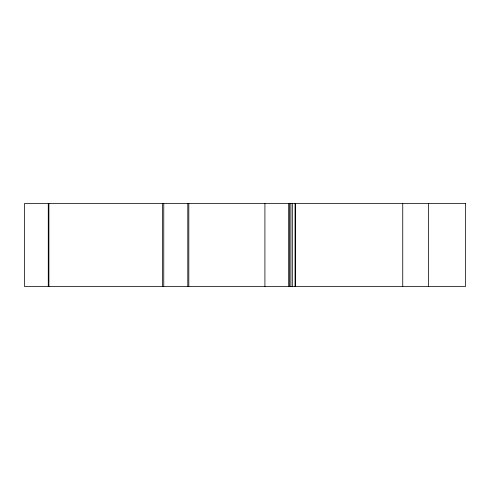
<?xml version="1.0" encoding="UTF-8"?>
<svg xmlns="http://www.w3.org/2000/svg" width="490" height="490" viewBox="0 0 490 490"><rect width="100%" height="100%" fill="white"/><g stroke="black" fill="none" stroke-linecap="round" stroke-linejoin="round"><path stroke-width="0.73" d="M428.407 203.497L428.407 286.503M402.749 203.497L402.749 286.503M295.299 203.497L295.299 286.503M295.133 203.497L295.133 286.503M292.316 203.497L292.316 286.503M290.876 203.497L290.876 286.503M289.161 203.497L289.161 286.503M288.88 203.497L288.88 286.503M264.918 203.497L264.918 286.503M188.815 203.497L188.815 286.503M187.799 203.497L187.799 286.503M163.764 203.497L163.764 286.503M162.417 203.497L162.417 286.503M48.902 203.497L48.902 286.503M48.277 203.497L48.277 286.503M465.5 203.497L24.5 203.497L24.5 286.503L465.5 286.503L465.5 203.497"/></g></svg>
